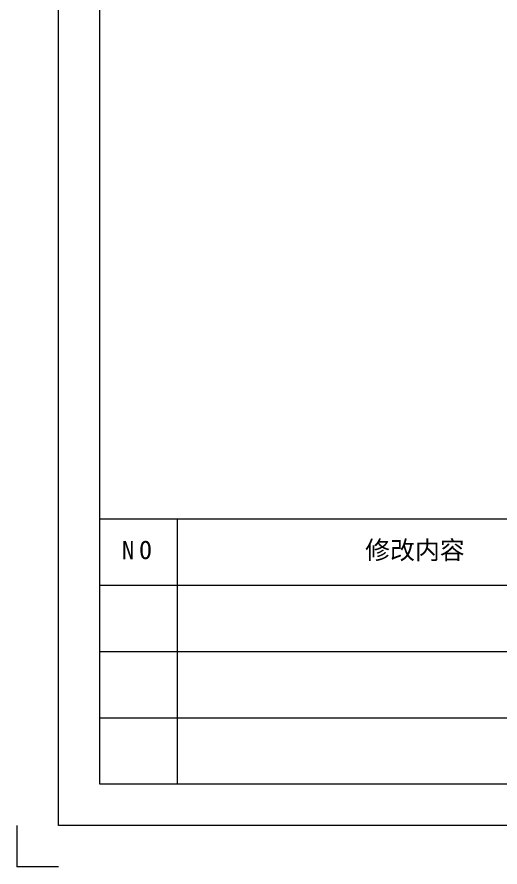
# Model space of a CAD drawing. Header units: millimetres. Extents: x 0 to 297, y 0 to 210.
# Drawn here: x 0 to 58.3, y 0 to 102.5 of the extents above; entities that cross this region are included whole.
import ezdxf

# ---------------------------------------------------------------- set-up
doc = ezdxf.new("R2010")
doc.units = ezdxf.units.MM
doc.header["$LTSCALE"] = 0.3
doc.layers.add('图框', color=7, linetype='Continuous', lineweight=35)
doc.styles.get("Standard").update_dxf_attribs({"font": 'arial.ttf'})

msp = doc.modelspace()

# ---------------------------------------------------------------- linework, layer by layer
at = {"layer": '图框', "lineweight": 9}
for p, q in [((5, 5), (5, 205)), ((10, 10), (10, 200)), ((10, 26), (128.53, 26)), ((10, 18), (104.52, 18)), ((128.53, 10), (10, 10)), ((0, 5), (0, 0)), ((292, 5), (5, 5)), ((5, 0), (0, 0))]:
    msp.add_line(p, q, dxfattribs=at)
at = {"layer": '图框', "color": 0, "lineweight": 9}
for p, q in [((10, 42), (128.53, 42)), ((19.33, 42), (19.33, 10)), ((10, 34), (104.52, 34))]:
    msp.add_line(p, q, dxfattribs=at)

# ---------------------------------------------------------------- texts
at = {"layer": '图框', "lineweight": 9, "char_height": 2.2, "width": 25.2709, "attachment_point": 1}
for s, insert in [('{\\fNSimSun|b0|i0|c134|p49;N\\H0.4x; \\H2.5x;O}', (12.66, 39.32)), ('{\\fSimSun|b0|i0|c134|p2;修改内容}', (42, 39.32))]:
    msp.add_mtext(s, dxfattribs=dict(at, insert=insert))

doc.saveas('drawing.dxf')
